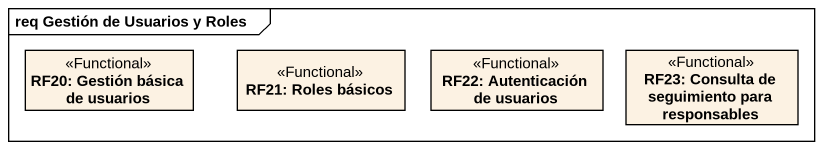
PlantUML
@startuml
mainframe req Gestión de Usuarios y Roles
hide circle
hide empty members
class "RF20: Gestión básica de usuarios" as RF20_Gestión_básica_de <<Functional>>
class "RF21: Roles básicos" as RF21_Roles_básicos <<Functional>>
class "RF22: Autenticación de usuarios" as RF22_Autenticación_de <<Functional>>
class "RF23: Consulta de seguimiento para responsables" as RF23_Consulta_de <<Functional>>
@enduml
